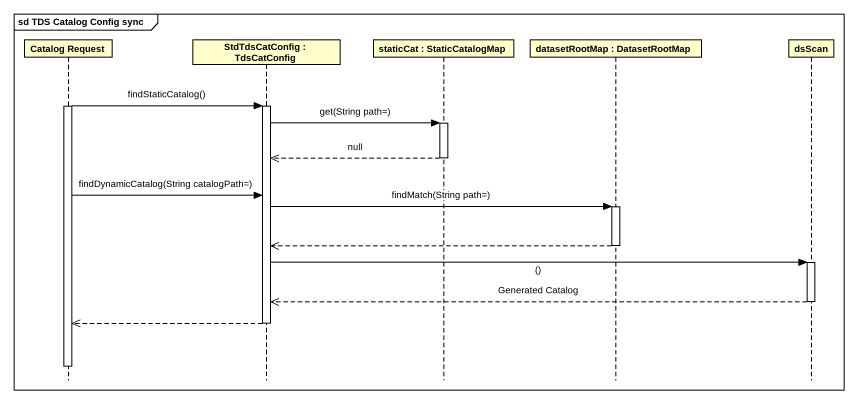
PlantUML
@startuml
mainframe sd TDS Catalog Config sync
hide footbox
participant "Catalog Request" as Catalog_Request
participant "StdTdsCatConfig : TdsCatConfig" as StdTdsCatConfig
participant "staticCat : StaticCatalogMap" as staticCat
participant "datasetRootMap : DatasetRootMap" as datasetRootMap
participant dsScan

activate Catalog_Request
Catalog_Request -> StdTdsCatConfig : findStaticCatalog()
activate StdTdsCatConfig
StdTdsCatConfig -> staticCat : get(String path=)
activate staticCat
staticCat -->> StdTdsCatConfig : null
deactivate staticCat
Catalog_Request -> StdTdsCatConfig : findDynamicCatalog(String catalogPath=)
StdTdsCatConfig -> datasetRootMap : findMatch(String path=)
activate datasetRootMap
datasetRootMap -->> StdTdsCatConfig
deactivate datasetRootMap
StdTdsCatConfig -> dsScan : ()
activate dsScan
dsScan -->> StdTdsCatConfig : Generated Catalog
deactivate dsScan
StdTdsCatConfig -->> Catalog_Request
deactivate StdTdsCatConfig
deactivate Catalog_Request
@enduml
